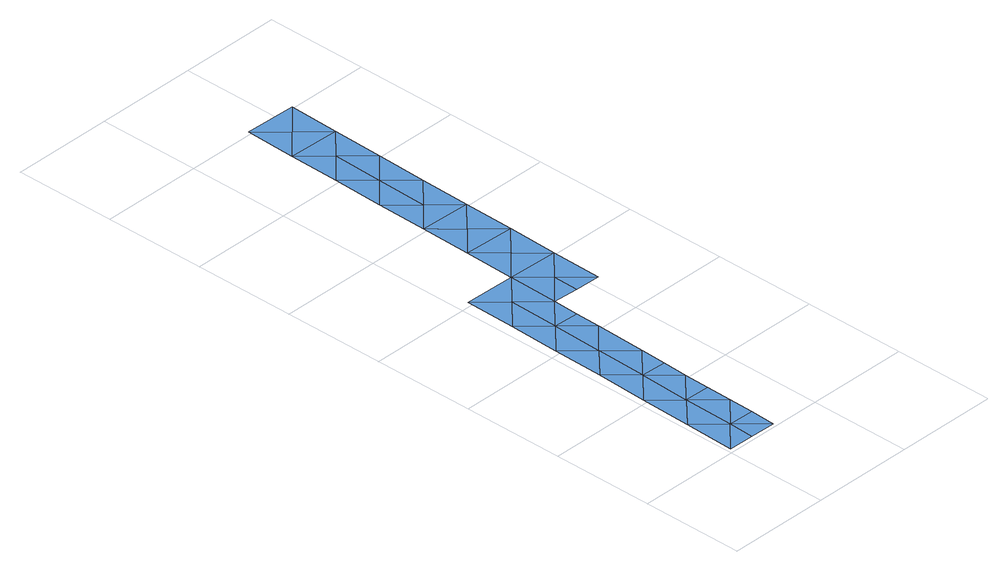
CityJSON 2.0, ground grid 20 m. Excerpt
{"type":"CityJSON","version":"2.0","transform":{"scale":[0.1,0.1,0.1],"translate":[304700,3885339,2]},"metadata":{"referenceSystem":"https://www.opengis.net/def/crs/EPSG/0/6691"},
"CityObjects":{
"waterbody1":{"type":"WaterBody","attributes":{"name":"静岡県第4次地震被害想定（元禄型関東地震）","種類":"3","津波浸水想定.浸水ランクフィールド":"Tsunami_rank.xml","津波浸水想定.浸水ランク":"2","class":"1140"},"geometry":[{"type":"MultiSurface","lod":"1","boundaries":[[[0,1,2]],[[3,4,5]],[[1,0,6]],[[3,7,4]],[[8,9,10]],[[10,11,12]],[[13,14,9]],[[15,16,17]],[[17,16,18]],[[18,16,19]],[[16,20,19]],[[20,21,19]],[[21,20,22]],[[22,23,21]],[[21,24,19]],[[25,24,21]],[[19,24,18]],[[18,26,17]],[[26,15,17]],[[27,28,29]],[[30,27,31]],[[32,33,34]],[[35,30,36]],[[37,38,35]],[[39,38,15]],[[39,15,26]],[[23,25,21]],[[40,23,22]],[[41,42,43]],[[28,33,32]],[[27,33,28]],[[33,27,30]],[[33,30,34]],[[34,30,35]],[[34,35,38]],[[34,38,39]],[[26,34,39]],[[23,44,25]],[[44,23,40]],[[40,41,43]],[[40,43,44]],[[42,44,43]],[[2,45,0]],[[36,37,35]],[[27,13,31]],[[27,14,13]],[[29,14,27]],[[11,14,29]],[[10,14,11]],[[9,14,10]],[[8,10,7]],[[10,4,7]],[[12,4,10]],[[6,4,12]],[[0,4,6]],[[4,0,5]],[[5,0,46]],[[45,46,0]]]}]}
},
"vertices":[
[61,58,1],[9,9,1],[59,8,1],[113,157,1],[63,158,1],[112,107,1],[12,109,1],[114,207,1],[116,257,1],[117,307,2],[66,258,2],[17,309,2],[14,209,1],[120,407,2],[68,358,2],[227,704,2],[229,804,1],[178,755,2],[130,807,1],[181,855,1],[232,904,1],[183,955,1],[235,1004,1],[186,1055,1],[132,907,1],[135,1007,1],[127,707,2],[71,458,2],[22,509,2],[19,409,2],[122,507,2],[121,457,2],[24,609,2],[73,558,2],[125,607,2],[173,555,2],[172,505,2],[222,504,2],[224,604,2],[176,655,2],[237,1104,1],[240,1204,1],[140,1207,1],[188,1155,1],[137,1107,1],[109,7,1],[111,57,1]
]}
